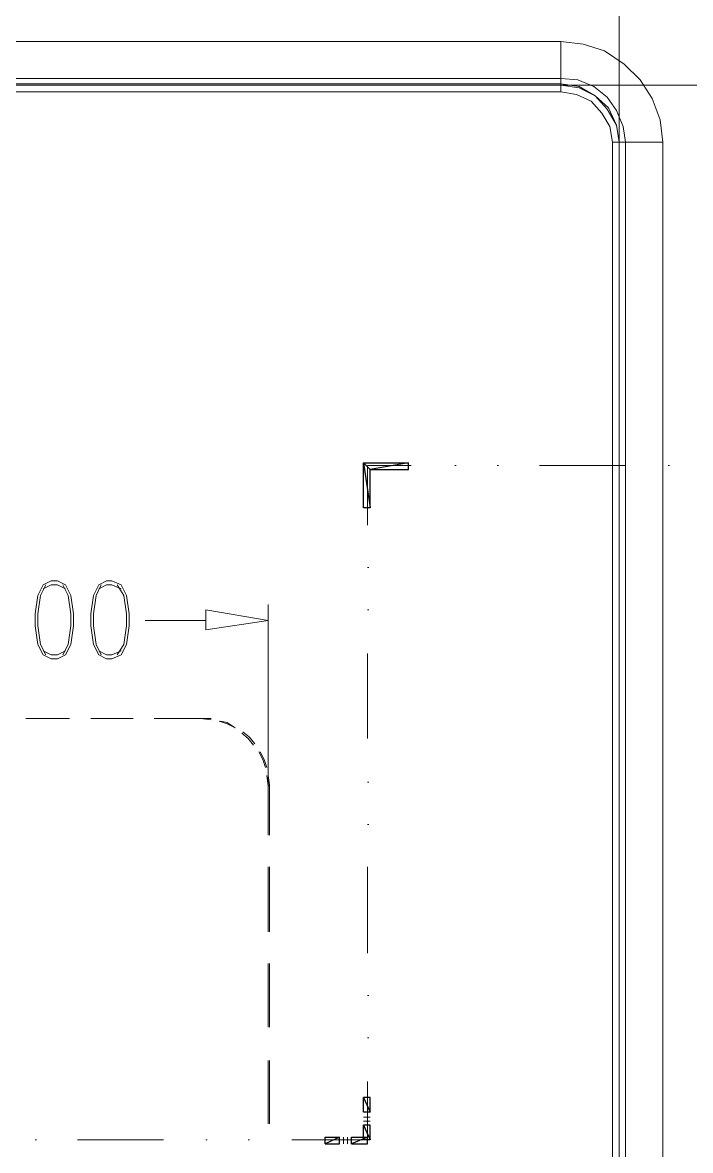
# Model space of a CAD drawing. Header units: centimetres. Extents: x -22.4 to 6.2, y -30.9 to -11.
# Drawn here: x -18.266 to -16.131, y -17.111 to -13.507 of the extents above; entities that cross this region are included whole.
import ezdxf

# ---------------------------------------------------------------- set-up
doc = ezdxf.new("R2010")
doc.units = ezdxf.units.CM
doc.header["$MEASUREMENT"] = 0
for name, color, linetype in [('2', 7, 'Continuous'), ('3', 7, 'Continuous'), ('5', 7, 'Continuous'), ('layer 1', 7, 'Continuous')]:
    doc.layers.add(name, color=color, linetype=linetype)

msp = doc.modelspace()

# ---------------------------------------------------------------- linework, layer by layer
at = {"layer": '2', "color": 3, "lineweight": 9}
for points in [[(-16.35902, -13.88904), (-16.35902, -13.88904), (-16.35902, -11.89514), (-16.35902, -11.89514)], [(-16.54529, -13.70701), (-16.54529, -13.70701), (-14.94085, -13.70701), (-14.94085, -13.70701)], [(-17.48085, -15.94644), (-17.48085, -15.94644), (-17.48085, -15.36647), (-17.48085, -15.36647)], [(-17.67982, -15.41727), (-17.67982, -15.41727), (-17.87455, -15.41727), (-17.87455, -15.41727)], [(-18.25555, -15.73054), (-18.25555, -15.73054), (-18.11585, -15.73054), (-18.11585, -15.73054)], [(-18.25555, -15.73054), (-18.25555, -15.73054), (-18.11585, -15.73054), (-18.11585, -15.73054)], [(-18.04812, -15.73054), (-18.04812, -15.73054), (-17.91265, -15.73054), (-17.91265, -15.73054)], [(-18.04812, -15.73054), (-18.04812, -15.73054), (-17.91265, -15.73054), (-17.91265, -15.73054)], [(-17.84492, -15.73054), (-17.84492, -15.73054), (-17.69252, -15.73054), (-17.69252, -15.73054)], [(-17.84492, -15.73054), (-17.84492, -15.73054), (-17.69675, -15.73054), (-17.69675, -15.73054)], [(-17.66289, -15.73477), (-17.66289, -15.73477), (-17.69675, -15.73054), (-17.69675, -15.73054)], [(-17.69252, -15.73054), (-17.69252, -15.73054), (-17.69675, -15.73054), (-17.69675, -15.73054)], [(-17.66289, -15.73054), (-17.66289, -15.73054), (-17.69252, -15.73054), (-17.69252, -15.73054)], [(-17.48085, -15.94644), (-17.48085, -15.94644), (-17.48509, -15.91257), (-17.48509, -15.91257)], [(-17.47662, -15.94221), (-17.47662, -15.94221), (-17.48085, -15.91257), (-17.48085, -15.91257)], [(-17.47662, -15.94221), (-17.47662, -15.94221), (-17.48085, -15.94644), (-17.48085, -15.94644)], [(-17.48085, -15.94644), (-17.48085, -15.94644), (-17.48085, -16.10307), (-17.48085, -16.10307)], [(-17.47662, -15.94221), (-17.47662, -15.94221), (-17.47662, -16.10307), (-17.47662, -16.10307)], [(-17.48085, -16.20467), (-17.48085, -16.20467), (-17.48085, -16.41211), (-17.48085, -16.41211)], [(-17.47662, -16.20467), (-17.47662, -16.20467), (-17.47662, -16.41211), (-17.47662, -16.41211)], [(-17.48085, -16.51371), (-17.48085, -16.51371), (-17.48085, -16.71691), (-17.48085, -16.71691)], [(-17.47662, -16.51371), (-17.47662, -16.51371), (-17.47662, -16.71691), (-17.47662, -16.71691)], [(-17.48085, -16.82274), (-17.48085, -16.82274), (-17.48085, -17.02594), (-17.48085, -17.02594)], [(-17.47662, -16.82274), (-17.47662, -16.82274), (-17.47662, -17.02594), (-17.47662, -17.02594)]]:
    msp.add_open_spline(points, degree=3, dxfattribs=at)
for points, knots in [([(-17.67982, -15.38341), (-17.67982, -15.38341), (-17.48085, -15.41727), (-17.48085, -15.41727), (-17.48085, -15.41727), (-17.48085, -15.41727), (-17.67982, -15.44691), (-17.67982, -15.44691), (-17.67982, -15.44691), (-17.67982, -15.44691), (-17.67982, -15.38341), (-17.67982, -15.38341)], [0, 0, 0, 0, 0.25, 0.25, 0.25, 0.25, 0.5, 0.5, 0.5, 0.5, 1, 1, 1, 1]), ([(-17.58669, -15.76017), (-17.58669, -15.76017), (-17.61209, -15.74747), (-17.61209, -15.74747), (-17.61209, -15.74747), (-17.61209, -15.74747), (-17.63749, -15.73901), (-17.63749, -15.73901)], [0, 0, 0, 0, 0.3333333, 0.3333333, 0.3333333, 0.3333333, 1, 1, 1, 1]), ([(-17.58669, -15.76017), (-17.58669, -15.76017), (-17.61209, -15.74324), (-17.61209, -15.74324), (-17.61209, -15.74324), (-17.61209, -15.74324), (-17.63325, -15.73901), (-17.63325, -15.73901)], [0, 0, 0, 0, 0.3333333, 0.3333333, 0.3333333, 0.3333333, 1, 1, 1, 1]), ([(-17.52742, -15.81521), (-17.52742, -15.81521), (-17.54435, -15.79404), (-17.54435, -15.79404), (-17.54435, -15.79404), (-17.54435, -15.79404), (-17.56552, -15.77711), (-17.56552, -15.77711)], [0, 0, 0, 0, 0.3333333, 0.3333333, 0.3333333, 0.3333333, 1, 1, 1, 1]), ([(-17.52319, -15.81097), (-17.52319, -15.81097), (-17.54012, -15.78981), (-17.54012, -15.78981), (-17.54012, -15.78981), (-17.54012, -15.78981), (-17.56129, -15.77287), (-17.56129, -15.77287)], [0, 0, 0, 0, 0.3333333, 0.3333333, 0.3333333, 0.3333333, 1, 1, 1, 1]), ([(-17.48932, -15.88717), (-17.48932, -15.88717), (-17.49779, -15.86177), (-17.49779, -15.86177), (-17.49779, -15.86177), (-17.49779, -15.86177), (-17.51049, -15.83637), (-17.51049, -15.83637)], [0, 0, 0, 0, 0.3333333, 0.3333333, 0.3333333, 0.3333333, 1, 1, 1, 1]), ([(-17.48509, -15.88717), (-17.48509, -15.88717), (-17.49355, -15.86177), (-17.49355, -15.86177), (-17.49355, -15.86177), (-17.49355, -15.86177), (-17.50625, -15.83637), (-17.50625, -15.83637)], [0, 0, 0, 0, 0.3333333, 0.3333333, 0.3333333, 0.3333333, 1, 1, 1, 1])]:
    msp.add_open_spline(points, degree=3, knots=knots, dxfattribs=at)
at = {"layer": '3'}
for points in [[(-17.17605, -15.05744), (-17.17605, -15.05744), (-17.15489, -15.05744), (-17.15489, -15.05744), (-17.15489, -15.05744), (-17.15489, -15.05744), (-17.17605, -14.91351), (-17.17605, -14.91351), (-17.17605, -14.91351), (-17.17605, -14.91351), (-17.17605, -15.05744), (-17.17605, -15.05744)], [(-17.15489, -15.05744), (-17.15489, -15.05744), (-17.17605, -14.91351), (-17.17605, -14.91351), (-17.17605, -14.91351), (-17.17605, -14.91351), (-17.15489, -14.93467), (-17.15489, -14.93467), (-17.15489, -14.93467), (-17.15489, -14.93467), (-17.15489, -15.05744), (-17.15489, -15.05744)], [(-17.17605, -14.91351), (-17.17605, -14.91351), (-17.15489, -14.93467), (-17.15489, -14.93467), (-17.15489, -14.93467), (-17.15489, -14.93467), (-17.03212, -14.91351), (-17.03212, -14.91351), (-17.03212, -14.91351), (-17.03212, -14.91351), (-17.17605, -14.91351), (-17.17605, -14.91351)], [(-17.15489, -14.93467), (-17.15489, -14.93467), (-17.03212, -14.91351), (-17.03212, -14.91351), (-17.03212, -14.91351), (-17.03212, -14.91351), (-17.03212, -14.93467), (-17.03212, -14.93467), (-17.03212, -14.93467), (-17.03212, -14.93467), (-17.15489, -14.93467), (-17.15489, -14.93467)]]:
    msp.add_open_spline(points, degree=3, knots=[0, 0, 0, 0, 0.25, 0.25, 0.25, 0.25, 0.5, 0.5, 0.5, 0.5, 1, 1, 1, 1], dxfattribs=at)
at = {"layer": '5', "color": 54, "lineweight": 9}
for points in [[(-17.16335, -15.11247), (-17.16335, -15.11247), (-17.16335, -14.92197), (-17.16335, -14.92197), (-17.16335, -14.92197), (-17.16335, -14.92197), (-17.02365, -14.92197), (-17.02365, -14.92197)], [(-17.40465, -17.07674), (-17.40465, -17.07674), (-17.16335, -17.07674), (-17.16335, -17.07674), (-17.16335, -17.07674), (-17.16335, -17.07674), (-17.16335, -16.89047), (-17.16335, -16.89047)]]:
    msp.add_open_spline(points, degree=3, knots=[0, 0, 0, 0, 0.3333333, 0.3333333, 0.3333333, 0.3333333, 1, 1, 1, 1], dxfattribs=at)
for points in [[(-16.88395, -14.92197), (-16.88395, -14.92197), (-16.87972, -14.92197), (-16.87972, -14.92197)], [(-16.74849, -14.92197), (-16.74849, -14.92197), (-16.74425, -14.92197), (-16.74425, -14.92197)], [(-16.61302, -14.92197), (-16.61302, -14.92197), (-16.33785, -14.92197), (-16.33785, -14.92197)], [(-16.20239, -14.92197), (-16.20239, -14.92197), (-16.19815, -14.92197), (-16.19815, -14.92197)], [(-17.16335, -15.24794), (-17.16335, -15.24794), (-17.15912, -15.24794), (-17.15912, -15.24794)], [(-17.16335, -15.38341), (-17.16335, -15.38341), (-17.15912, -15.38341), (-17.15912, -15.38341)], [(-17.16335, -15.79404), (-17.16335, -15.79404), (-17.16335, -15.52311), (-17.16335, -15.52311)], [(-17.16335, -15.93374), (-17.16335, -15.93374), (-17.15912, -15.93374), (-17.15912, -15.93374)], [(-17.16335, -16.06921), (-17.16335, -16.06921), (-17.15912, -16.06921), (-17.15912, -16.06921)], [(-17.16335, -16.47984), (-17.16335, -16.47984), (-17.16335, -16.20467), (-17.16335, -16.20467)], [(-17.16335, -16.61531), (-17.16335, -16.61531), (-17.15912, -16.61531), (-17.15912, -16.61531)], [(-17.16335, -16.75077), (-17.16335, -16.75077), (-17.15912, -16.75077), (-17.15912, -16.75077)], [(-17.17605, -16.94127), (-17.17605, -16.94127), (-17.15489, -16.94127), (-17.15489, -16.94127)], [(-17.17605, -17.00477), (-17.17605, -17.00477), (-17.15489, -17.00477), (-17.15489, -17.00477)], [(-17.17605, -17.01747), (-17.17605, -17.01747), (-17.15489, -17.01747), (-17.15489, -17.01747)], [(-18.22592, -17.07674), (-18.22592, -17.07674), (-18.22169, -17.07674), (-18.22169, -17.07674)], [(-18.09045, -17.07674), (-18.09045, -17.07674), (-17.81529, -17.07674), (-17.81529, -17.07674)], [(-17.67982, -17.07674), (-17.67982, -17.07674), (-17.67559, -17.07674), (-17.67559, -17.07674)], [(-17.54435, -17.07674), (-17.54435, -17.07674), (-17.54012, -17.07674), (-17.54012, -17.07674)], [(-17.23955, -17.06827), (-17.23955, -17.06827), (-17.23955, -17.08944), (-17.23955, -17.08944)], [(-17.22685, -17.06827), (-17.22685, -17.06827), (-17.22685, -17.08944), (-17.22685, -17.08944)], [(-17.16335, -17.06827), (-17.16335, -17.06827), (-17.16335, -17.08944), (-17.16335, -17.08944)]]:
    msp.add_open_spline(points, degree=3, dxfattribs=at)
at = {"layer": '5'}
for points in [[(-17.17605, -16.98784), (-17.17605, -16.98784), (-17.15489, -16.98784), (-17.15489, -16.98784), (-17.15489, -16.98784), (-17.15489, -16.98784), (-17.17605, -16.94127), (-17.17605, -16.94127), (-17.17605, -16.94127), (-17.17605, -16.94127), (-17.17605, -16.98784), (-17.17605, -16.98784)], [(-17.15489, -16.98784), (-17.15489, -16.98784), (-17.17605, -16.94127), (-17.17605, -16.94127), (-17.17605, -16.94127), (-17.17605, -16.94127), (-17.15489, -16.94127), (-17.15489, -16.94127), (-17.15489, -16.94127), (-17.15489, -16.94127), (-17.15489, -16.98784), (-17.15489, -16.98784)], [(-17.17605, -17.07674), (-17.17605, -17.07674), (-17.15489, -17.07674), (-17.15489, -17.07674), (-17.15489, -17.07674), (-17.15489, -17.07674), (-17.17605, -17.03017), (-17.17605, -17.03017), (-17.17605, -17.03017), (-17.17605, -17.03017), (-17.17605, -17.07674), (-17.17605, -17.07674)], [(-17.15489, -17.07674), (-17.15489, -17.07674), (-17.17605, -17.03017), (-17.17605, -17.03017), (-17.17605, -17.03017), (-17.17605, -17.03017), (-17.15489, -17.03017), (-17.15489, -17.03017), (-17.15489, -17.03017), (-17.15489, -17.03017), (-17.15489, -17.07674), (-17.15489, -17.07674)], [(-17.29882, -17.06827), (-17.29882, -17.06827), (-17.29882, -17.08944), (-17.29882, -17.08944), (-17.29882, -17.08944), (-17.29882, -17.08944), (-17.25225, -17.06827), (-17.25225, -17.06827), (-17.25225, -17.06827), (-17.25225, -17.06827), (-17.29882, -17.06827), (-17.29882, -17.06827)], [(-17.29882, -17.08944), (-17.29882, -17.08944), (-17.25225, -17.06827), (-17.25225, -17.06827), (-17.25225, -17.06827), (-17.25225, -17.06827), (-17.25225, -17.08944), (-17.25225, -17.08944), (-17.25225, -17.08944), (-17.25225, -17.08944), (-17.29882, -17.08944), (-17.29882, -17.08944)], [(-17.21415, -17.06827), (-17.21415, -17.06827), (-17.21415, -17.08944), (-17.21415, -17.08944), (-17.21415, -17.08944), (-17.21415, -17.08944), (-17.16335, -17.06827), (-17.16335, -17.06827), (-17.16335, -17.06827), (-17.16335, -17.06827), (-17.21415, -17.06827), (-17.21415, -17.06827)], [(-17.21415, -17.08944), (-17.21415, -17.08944), (-17.16335, -17.06827), (-17.16335, -17.06827), (-17.16335, -17.06827), (-17.16335, -17.06827), (-17.16335, -17.08944), (-17.16335, -17.08944), (-17.16335, -17.08944), (-17.16335, -17.08944), (-17.21415, -17.08944), (-17.21415, -17.08944)]]:
    msp.add_open_spline(points, degree=3, knots=[0, 0, 0, 0, 0.25, 0.25, 0.25, 0.25, 0.5, 0.5, 0.5, 0.5, 1, 1, 1, 1], dxfattribs=at)
at = {"layer": 'layer 1', "lineweight": 9}
for points, knots in [([(-21.92211, -30.90598), (-21.92211, -30.90598), (6.24226, -30.90598), (6.24226, -30.90598), (6.24226, -30.90598), (6.24226, -30.90598), (6.24226, -11.33528), (6.24226, -11.33528), (6.24226, -11.33528), (6.24226, -11.33528), (-21.92211, -11.33528), (-21.92211, -11.33528), (-21.92211, -11.33528), (-21.92211, -11.33528), (-21.92211, -30.90598), (-21.92211, -30.90598)], [0, 0, 0, 0, 0.2, 0.2, 0.2, 0.2, 0.4, 0.4, 0.4, 0.4, 0.6, 0.6, 0.6, 0.6, 1, 1, 1, 1]), ([(-16.21932, -13.88904), (-16.21932, -13.88904), (-16.22779, -13.81707), (-16.22779, -13.81707), (-16.22779, -13.81707), (-16.22779, -13.81707), (-16.25319, -13.74934), (-16.25319, -13.74934), (-16.25319, -13.74934), (-16.25319, -13.74934), (-16.29129, -13.69007), (-16.29129, -13.69007), (-16.29129, -13.69007), (-16.29129, -13.69007), (-16.34209, -13.63927), (-16.34209, -13.63927), (-16.34209, -13.63927), (-16.34209, -13.63927), (-16.40559, -13.59694), (-16.40559, -13.59694), (-16.40559, -13.59694), (-16.40559, -13.59694), (-16.47332, -13.57577), (-16.47332, -13.57577), (-16.47332, -13.57577), (-16.47332, -13.57577), (-16.54529, -13.56731), (-16.54529, -13.56731)], [0, 0, 0, 0, 0.125, 0.125, 0.125, 0.125, 0.25, 0.25, 0.25, 0.25, 0.375, 0.375, 0.375, 0.375, 0.5, 0.5, 0.5, 0.5, 0.625, 0.625, 0.625, 0.625, 0.75, 0.75, 0.75, 0.75, 1, 1, 1, 1]), ([(-16.54529, -13.56731), (-16.54529, -13.56731), (-16.54529, -13.70277), (-16.54529, -13.70277), (-16.54529, -13.70277), (-16.54529, -13.70277), (-16.54529, -13.70701), (-16.54529, -13.70701)], [0, 0, 0, 0, 0.3333333, 0.3333333, 0.3333333, 0.3333333, 1, 1, 1, 1]), ([(-16.33785, -13.88904), (-16.33785, -13.88904), (-16.34632, -13.83824), (-16.34632, -13.83824), (-16.34632, -13.83824), (-16.34632, -13.83824), (-16.36749, -13.78744), (-16.36749, -13.78744), (-16.36749, -13.78744), (-16.36749, -13.78744), (-16.39712, -13.74511), (-16.39712, -13.74511), (-16.39712, -13.74511), (-16.39712, -13.74511), (-16.43945, -13.71124), (-16.43945, -13.71124), (-16.43945, -13.71124), (-16.43945, -13.71124), (-16.49025, -13.69007), (-16.49025, -13.69007), (-16.49025, -13.69007), (-16.49025, -13.69007), (-16.54529, -13.68584), (-16.54529, -13.68584)], [0, 0, 0, 0, 0.1428571, 0.1428571, 0.1428571, 0.1428571, 0.2857143, 0.2857143, 0.2857143, 0.2857143, 0.4285714, 0.4285714, 0.4285714, 0.4285714, 0.5714286, 0.5714286, 0.5714286, 0.5714286, 0.7142857, 0.7142857, 0.7142857, 0.7142857, 1, 1, 1, 1]), ([(-16.35902, -13.88904), (-16.35902, -13.88904), (-16.36749, -13.83401), (-16.36749, -13.83401), (-16.36749, -13.83401), (-16.36749, -13.83401), (-16.39289, -13.77897), (-16.39289, -13.77897), (-16.39289, -13.77897), (-16.39289, -13.77897), (-16.43522, -13.74087), (-16.43522, -13.74087), (-16.43522, -13.74087), (-16.43522, -13.74087), (-16.48602, -13.71124), (-16.48602, -13.71124), (-16.48602, -13.71124), (-16.48602, -13.71124), (-16.54529, -13.70277), (-16.54529, -13.70277)], [0, 0, 0, 0, 0.1666667, 0.1666667, 0.1666667, 0.1666667, 0.3333333, 0.3333333, 0.3333333, 0.3333333, 0.5, 0.5, 0.5, 0.5, 0.6666667, 0.6666667, 0.6666667, 0.6666667, 1, 1, 1, 1]), ([(-16.35902, -13.88904), (-16.35902, -13.88904), (-16.36749, -13.83401), (-16.36749, -13.83401), (-16.36749, -13.83401), (-16.36749, -13.83401), (-16.39712, -13.78321), (-16.39712, -13.78321), (-16.39712, -13.78321), (-16.39712, -13.78321), (-16.43522, -13.74087), (-16.43522, -13.74087), (-16.43522, -13.74087), (-16.43522, -13.74087), (-16.48602, -13.71547), (-16.48602, -13.71547), (-16.48602, -13.71547), (-16.48602, -13.71547), (-16.54529, -13.70701), (-16.54529, -13.70701)], [0, 0, 0, 0, 0.1666667, 0.1666667, 0.1666667, 0.1666667, 0.3333333, 0.3333333, 0.3333333, 0.3333333, 0.5, 0.5, 0.5, 0.5, 0.6666667, 0.6666667, 0.6666667, 0.6666667, 1, 1, 1, 1]), ([(-16.38019, -13.88904), (-16.38019, -13.88904), (-16.38865, -13.83824), (-16.38865, -13.83824), (-16.38865, -13.83824), (-16.38865, -13.83824), (-16.41405, -13.79591), (-16.41405, -13.79591), (-16.41405, -13.79591), (-16.41405, -13.79591), (-16.44792, -13.75781), (-16.44792, -13.75781), (-16.44792, -13.75781), (-16.44792, -13.75781), (-16.49449, -13.73664), (-16.49449, -13.73664), (-16.49449, -13.73664), (-16.49449, -13.73664), (-16.54529, -13.72817), (-16.54529, -13.72817)], [0, 0, 0, 0, 0.1666667, 0.1666667, 0.1666667, 0.1666667, 0.3333333, 0.3333333, 0.3333333, 0.3333333, 0.5, 0.5, 0.5, 0.5, 0.6666667, 0.6666667, 0.6666667, 0.6666667, 1, 1, 1, 1]), ([(-16.21932, -13.88904), (-16.21932, -13.88904), (-16.35902, -13.88904), (-16.35902, -13.88904), (-16.35902, -13.88904), (-16.35902, -13.88904), (-16.38019, -13.88904), (-16.38019, -13.88904)], [0, 0, 0, 0, 0.3333333, 0.3333333, 0.3333333, 0.3333333, 1, 1, 1, 1]), ([(-16.35902, -13.88904), (-16.35902, -13.88904), (-16.35902, -20.26444), (-16.35902, -20.26444), (-16.35902, -20.26444), (-16.35902, -20.26444), (-16.35902, -13.88904), (-16.35902, -13.88904)], [0, 0, 0, 0, 0.3333333, 0.3333333, 0.3333333, 0.3333333, 1, 1, 1, 1]), ([(-18.17512, -15.29027), (-18.17512, -15.29027), (-18.20052, -15.30297), (-18.20052, -15.30297), (-18.20052, -15.30297), (-18.20052, -15.30297), (-18.21745, -15.33684), (-18.21745, -15.33684), (-18.21745, -15.33684), (-18.21745, -15.33684), (-18.22592, -15.39611), (-18.22592, -15.39611), (-18.22592, -15.39611), (-18.22592, -15.39611), (-18.22592, -15.43421), (-18.22592, -15.43421), (-18.22592, -15.43421), (-18.22592, -15.43421), (-18.21745, -15.49347), (-18.21745, -15.49347), (-18.21745, -15.49347), (-18.21745, -15.49347), (-18.20052, -15.52734), (-18.20052, -15.52734), (-18.20052, -15.52734), (-18.20052, -15.52734), (-18.17512, -15.54004), (-18.17512, -15.54004), (-18.17512, -15.54004), (-18.17512, -15.54004), (-18.15395, -15.54004), (-18.15395, -15.54004), (-18.15395, -15.54004), (-18.15395, -15.54004), (-18.12855, -15.52734), (-18.12855, -15.52734), (-18.12855, -15.52734), (-18.12855, -15.52734), (-18.11162, -15.49347), (-18.11162, -15.49347), (-18.11162, -15.49347), (-18.11162, -15.49347), (-18.10315, -15.43421), (-18.10315, -15.43421), (-18.10315, -15.43421), (-18.10315, -15.43421), (-18.10315, -15.39611), (-18.10315, -15.39611), (-18.10315, -15.39611), (-18.10315, -15.39611), (-18.11162, -15.33684), (-18.11162, -15.33684), (-18.11162, -15.33684), (-18.11162, -15.33684), (-18.12855, -15.30297), (-18.12855, -15.30297), (-18.12855, -15.30297), (-18.12855, -15.30297), (-18.15395, -15.29027), (-18.15395, -15.29027), (-18.15395, -15.29027), (-18.15395, -15.29027), (-18.17512, -15.29027), (-18.17512, -15.29027)], [0, 0, 0, 0, 0.0588235, 0.0588235, 0.0588235, 0.0588235, 0.1176471, 0.1176471, 0.1176471, 0.1176471, 0.1764706, 0.1764706, 0.1764706, 0.1764706, 0.2352941, 0.2352941, 0.2352941, 0.2352941, 0.2941176, 0.2941176, 0.2941176, 0.2941176, 0.3529412, 0.3529412, 0.3529412, 0.3529412, 0.4117647, 0.4117647, 0.4117647, 0.4117647, 0.4705882, 0.4705882, 0.4705882, 0.4705882, 0.5294118, 0.5294118, 0.5294118, 0.5294118, 0.5882353, 0.5882353, 0.5882353, 0.5882353, 0.6470588, 0.6470588, 0.6470588, 0.6470588, 0.7058824, 0.7058824, 0.7058824, 0.7058824, 0.7647059, 0.7647059, 0.7647059, 0.7647059, 0.8235294, 0.8235294, 0.8235294, 0.8235294, 0.8823529, 0.8823529, 0.8823529, 0.8823529, 1, 1, 1, 1]), ([(-18.19205, -15.30297), (-18.19205, -15.30297), (-18.20899, -15.33684), (-18.20899, -15.33684), (-18.20899, -15.33684), (-18.20899, -15.33684), (-18.21745, -15.39611), (-18.21745, -15.39611), (-18.21745, -15.39611), (-18.21745, -15.39611), (-18.21745, -15.43421), (-18.21745, -15.43421), (-18.21745, -15.43421), (-18.21745, -15.43421), (-18.20899, -15.49347), (-18.20899, -15.49347), (-18.20899, -15.49347), (-18.20899, -15.49347), (-18.19205, -15.52734), (-18.19205, -15.52734)], [0, 0, 0, 0, 0.1666667, 0.1666667, 0.1666667, 0.1666667, 0.3333333, 0.3333333, 0.3333333, 0.3333333, 0.5, 0.5, 0.5, 0.5, 0.6666667, 0.6666667, 0.6666667, 0.6666667, 1, 1, 1, 1]), ([(-18.12855, -15.31567), (-18.12855, -15.31567), (-18.15395, -15.30297), (-18.15395, -15.30297), (-18.15395, -15.30297), (-18.15395, -15.30297), (-18.17512, -15.30297), (-18.17512, -15.30297), (-18.17512, -15.30297), (-18.17512, -15.30297), (-18.20052, -15.31567), (-18.20052, -15.31567)], [0, 0, 0, 0, 0.25, 0.25, 0.25, 0.25, 0.5, 0.5, 0.5, 0.5, 1, 1, 1, 1]), ([(-18.13702, -15.52734), (-18.13702, -15.52734), (-18.12009, -15.49347), (-18.12009, -15.49347), (-18.12009, -15.49347), (-18.12009, -15.49347), (-18.11162, -15.43421), (-18.11162, -15.43421), (-18.11162, -15.43421), (-18.11162, -15.43421), (-18.11162, -15.39611), (-18.11162, -15.39611), (-18.11162, -15.39611), (-18.11162, -15.39611), (-18.12009, -15.33684), (-18.12009, -15.33684), (-18.12009, -15.33684), (-18.12009, -15.33684), (-18.13702, -15.30297), (-18.13702, -15.30297)], [0, 0, 0, 0, 0.1666667, 0.1666667, 0.1666667, 0.1666667, 0.3333333, 0.3333333, 0.3333333, 0.3333333, 0.5, 0.5, 0.5, 0.5, 0.6666667, 0.6666667, 0.6666667, 0.6666667, 1, 1, 1, 1]), ([(-17.99732, -15.29027), (-17.99732, -15.29027), (-18.02272, -15.30297), (-18.02272, -15.30297), (-18.02272, -15.30297), (-18.02272, -15.30297), (-18.03965, -15.33684), (-18.03965, -15.33684), (-18.03965, -15.33684), (-18.03965, -15.33684), (-18.04812, -15.39611), (-18.04812, -15.39611), (-18.04812, -15.39611), (-18.04812, -15.39611), (-18.04812, -15.43421), (-18.04812, -15.43421), (-18.04812, -15.43421), (-18.04812, -15.43421), (-18.03965, -15.49347), (-18.03965, -15.49347), (-18.03965, -15.49347), (-18.03965, -15.49347), (-18.02272, -15.52734), (-18.02272, -15.52734), (-18.02272, -15.52734), (-18.02272, -15.52734), (-17.99732, -15.54004), (-17.99732, -15.54004), (-17.99732, -15.54004), (-17.99732, -15.54004), (-17.98039, -15.54004), (-17.98039, -15.54004), (-17.98039, -15.54004), (-17.98039, -15.54004), (-17.95075, -15.52734), (-17.95075, -15.52734), (-17.95075, -15.52734), (-17.95075, -15.52734), (-17.93382, -15.49347), (-17.93382, -15.49347), (-17.93382, -15.49347), (-17.93382, -15.49347), (-17.92535, -15.43421), (-17.92535, -15.43421), (-17.92535, -15.43421), (-17.92535, -15.43421), (-17.92535, -15.39611), (-17.92535, -15.39611), (-17.92535, -15.39611), (-17.92535, -15.39611), (-17.93382, -15.33684), (-17.93382, -15.33684), (-17.93382, -15.33684), (-17.93382, -15.33684), (-17.95075, -15.30297), (-17.95075, -15.30297), (-17.95075, -15.30297), (-17.95075, -15.30297), (-17.98039, -15.29027), (-17.98039, -15.29027), (-17.98039, -15.29027), (-17.98039, -15.29027), (-17.99732, -15.29027), (-17.99732, -15.29027)], [0, 0, 0, 0, 0.0588235, 0.0588235, 0.0588235, 0.0588235, 0.1176471, 0.1176471, 0.1176471, 0.1176471, 0.1764706, 0.1764706, 0.1764706, 0.1764706, 0.2352941, 0.2352941, 0.2352941, 0.2352941, 0.2941176, 0.2941176, 0.2941176, 0.2941176, 0.3529412, 0.3529412, 0.3529412, 0.3529412, 0.4117647, 0.4117647, 0.4117647, 0.4117647, 0.4705882, 0.4705882, 0.4705882, 0.4705882, 0.5294118, 0.5294118, 0.5294118, 0.5294118, 0.5882353, 0.5882353, 0.5882353, 0.5882353, 0.6470588, 0.6470588, 0.6470588, 0.6470588, 0.7058824, 0.7058824, 0.7058824, 0.7058824, 0.7647059, 0.7647059, 0.7647059, 0.7647059, 0.8235294, 0.8235294, 0.8235294, 0.8235294, 0.8823529, 0.8823529, 0.8823529, 0.8823529, 1, 1, 1, 1]), ([(-18.01425, -15.30297), (-18.01425, -15.30297), (-18.03119, -15.33684), (-18.03119, -15.33684), (-18.03119, -15.33684), (-18.03119, -15.33684), (-18.03965, -15.39611), (-18.03965, -15.39611), (-18.03965, -15.39611), (-18.03965, -15.39611), (-18.03965, -15.43421), (-18.03965, -15.43421), (-18.03965, -15.43421), (-18.03965, -15.43421), (-18.03119, -15.49347), (-18.03119, -15.49347), (-18.03119, -15.49347), (-18.03119, -15.49347), (-18.01425, -15.52734), (-18.01425, -15.52734)], [0, 0, 0, 0, 0.1666667, 0.1666667, 0.1666667, 0.1666667, 0.3333333, 0.3333333, 0.3333333, 0.3333333, 0.5, 0.5, 0.5, 0.5, 0.6666667, 0.6666667, 0.6666667, 0.6666667, 1, 1, 1, 1]), ([(-17.95075, -15.31567), (-17.95075, -15.31567), (-17.98039, -15.30297), (-17.98039, -15.30297), (-17.98039, -15.30297), (-17.98039, -15.30297), (-17.99732, -15.30297), (-17.99732, -15.30297), (-17.99732, -15.30297), (-17.99732, -15.30297), (-18.02272, -15.31567), (-18.02272, -15.31567)], [0, 0, 0, 0, 0.25, 0.25, 0.25, 0.25, 0.5, 0.5, 0.5, 0.5, 1, 1, 1, 1]), ([(-17.96345, -15.52734), (-17.96345, -15.52734), (-17.94229, -15.49347), (-17.94229, -15.49347), (-17.94229, -15.49347), (-17.94229, -15.49347), (-17.93382, -15.43421), (-17.93382, -15.43421), (-17.93382, -15.43421), (-17.93382, -15.43421), (-17.93382, -15.39611), (-17.93382, -15.39611), (-17.93382, -15.39611), (-17.93382, -15.39611), (-17.94229, -15.33684), (-17.94229, -15.33684), (-17.94229, -15.33684), (-17.94229, -15.33684), (-17.96345, -15.30297), (-17.96345, -15.30297)], [0, 0, 0, 0, 0.1666667, 0.1666667, 0.1666667, 0.1666667, 0.3333333, 0.3333333, 0.3333333, 0.3333333, 0.5, 0.5, 0.5, 0.5, 0.6666667, 0.6666667, 0.6666667, 0.6666667, 1, 1, 1, 1]), ([(-18.20052, -15.51464), (-18.20052, -15.51464), (-18.17512, -15.52734), (-18.17512, -15.52734), (-18.17512, -15.52734), (-18.17512, -15.52734), (-18.15395, -15.52734), (-18.15395, -15.52734), (-18.15395, -15.52734), (-18.15395, -15.52734), (-18.12855, -15.51464), (-18.12855, -15.51464)], [0, 0, 0, 0, 0.25, 0.25, 0.25, 0.25, 0.5, 0.5, 0.5, 0.5, 1, 1, 1, 1]), ([(-18.02272, -15.51464), (-18.02272, -15.51464), (-17.99732, -15.52734), (-17.99732, -15.52734), (-17.99732, -15.52734), (-17.99732, -15.52734), (-17.98039, -15.52734), (-17.98039, -15.52734), (-17.98039, -15.52734), (-17.98039, -15.52734), (-17.95075, -15.51464), (-17.95075, -15.51464)], [0, 0, 0, 0, 0.25, 0.25, 0.25, 0.25, 0.5, 0.5, 0.5, 0.5, 1, 1, 1, 1])]:
    msp.add_open_spline(points, degree=3, knots=knots, dxfattribs=at)
for points in [[(-20.03355, -13.56731), (-20.03355, -13.56731), (-16.54529, -13.56731), (-16.54529, -13.56731)], [(-20.03355, -13.68584), (-20.03355, -13.68584), (-16.54529, -13.68584), (-16.54529, -13.68584)], [(-20.03355, -13.70277), (-20.03355, -13.70277), (-16.54529, -13.70277), (-16.54529, -13.70277)], [(-20.03355, -13.70701), (-20.03355, -13.70701), (-16.54529, -13.70701), (-16.54529, -13.70701)], [(-16.54529, -13.72817), (-16.54529, -13.72817), (-20.03355, -13.72817), (-20.03355, -13.72817)], [(-16.54529, -13.72817), (-16.54529, -13.72817), (-16.54529, -13.70701), (-16.54529, -13.70701)], [(-16.38019, -20.26444), (-16.38019, -20.26444), (-16.38019, -13.88904), (-16.38019, -13.88904)], [(-16.35902, -13.88904), (-16.35902, -13.88904), (-16.35479, -13.88904), (-16.35479, -13.88904)], [(-16.33785, -13.88904), (-16.33785, -13.88904), (-16.33785, -20.26444), (-16.33785, -20.26444)], [(-16.21932, -13.88904), (-16.21932, -13.88904), (-16.21932, -20.26444), (-16.21932, -20.26444)]]:
    msp.add_open_spline(points, degree=3, dxfattribs=at)

doc.saveas('drawing.dxf')
